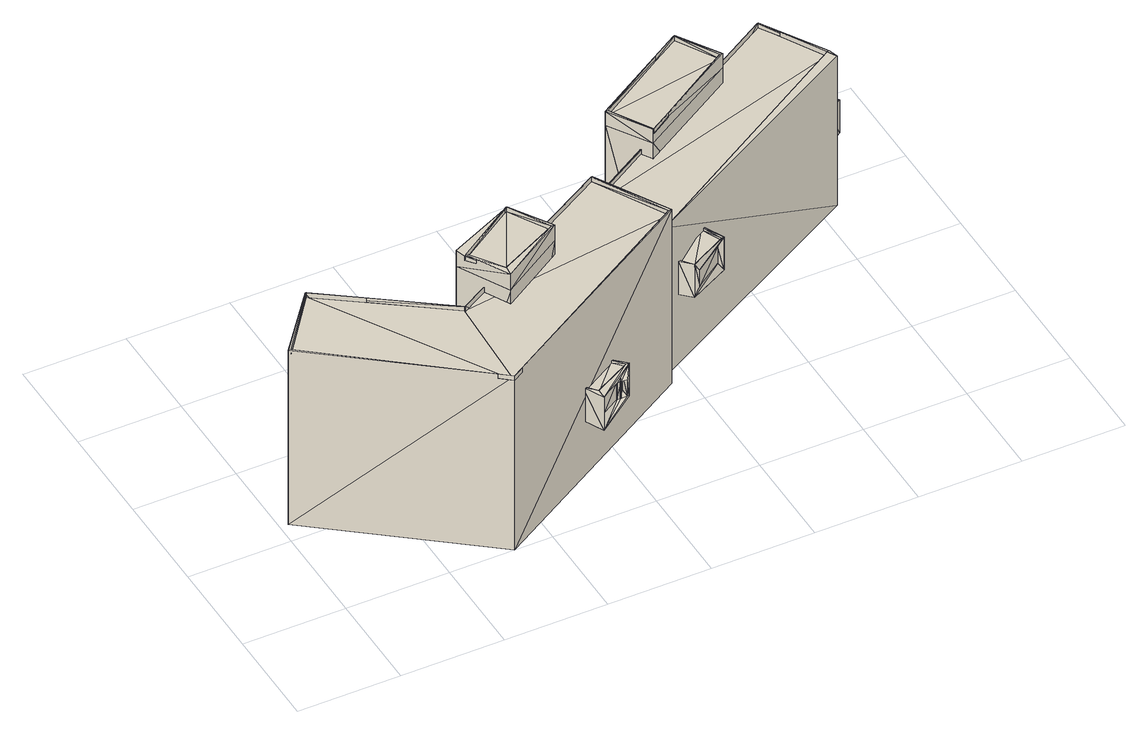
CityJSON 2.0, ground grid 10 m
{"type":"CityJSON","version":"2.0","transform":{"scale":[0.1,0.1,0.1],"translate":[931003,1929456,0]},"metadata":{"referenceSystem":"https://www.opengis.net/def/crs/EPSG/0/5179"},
"CityObjects":{
"building1":{"type":"Building","geometry":[{"type":"MultiSurface","lod":"3","boundaries":[[[0,1,2]],[[3,4,2]],[[5,6,3]],[[4,3,6]],[[7,8,5]],[[6,5,8]],[[9,10,7]],[[8,7,10]],[[1,0,9]],[[10,9,0]],[[2,11,0]],[[12,0,11]],[[4,13,2]],[[11,2,13]],[[6,14,4]],[[13,4,14]],[[8,15,6]],[[14,6,15]],[[10,16,8]],[[15,8,16]],[[0,12,10]],[[16,10,12]],[[5,17,7]],[[18,7,17]],[[12,11,16]],[[14,15,13]],[[13,15,11]],[[11,15,16]],[[3,19,5]],[[17,5,19]],[[9,20,1]],[[21,1,20]],[[1,21,2]],[[22,2,21]],[[2,22,3]],[[19,3,22]],[[7,18,9]],[[20,9,18]],[[23,24,25]],[[26,25,24]],[[27,28,29]],[[30,29,28]],[[31,32,33]],[[34,33,32]],[[32,35,34]],[[30,34,35]],[[35,29,30]],[[33,29,31]],[[36,37,31]],[[32,31,37]],[[37,38,32]],[[35,32,38]],[[38,39,35]],[[29,35,39]],[[39,36,29]],[[31,29,36]],[[39,38,36]],[[37,36,38]],[[40,41,42]],[[43,42,41]],[[44,45,43]],[[42,43,45]],[[46,47,48]],[[49,48,47]],[[41,46,43]],[[48,43,46]],[[47,40,49]],[[42,49,40]],[[50,51,49]],[[48,49,51]],[[51,44,48]],[[43,48,44]],[[45,50,42]],[[49,42,50]],[[52,53,50]],[[51,50,53]],[[53,54,51]],[[44,51,54]],[[54,55,44]],[[45,44,55]],[[55,52,45]],[[50,45,52]],[[25,26,52]],[[53,52,26]],[[26,24,53]],[[54,53,24]],[[24,23,54]],[[55,54,23]],[[23,25,55]],[[52,55,25]],[[28,56,30]],[[34,30,56]],[[17,27,33]],[[29,33,27]],[[57,58,59]],[[60,59,58]],[[61,62,63]],[[64,63,62]],[[63,65,61]],[[66,61,65]],[[67,68,69]],[[70,69,68]],[[66,71,67]],[[68,67,71]],[[65,72,66]],[[71,66,72]],[[69,70,65]],[[72,65,70]],[[68,57,70]],[[59,70,57]],[[71,58,68]],[[57,68,58]],[[72,60,71]],[[58,71,60]],[[70,59,72]],[[60,72,59]],[[73,74,75]],[[76,75,74]],[[75,76,61]],[[62,61,76]],[[63,64,73]],[[74,73,64]],[[75,67,73]],[[69,73,67]],[[61,66,75]],[[67,75,66]],[[73,69,63]],[[65,63,69]],[[56,17,34]],[[33,34,17]],[[77,78,79]],[[80,79,78]],[[81,82,83]],[[84,83,82]],[[85,86,87]],[[88,87,86]],[[89,90,91]],[[92,91,90]],[[93,94,95]],[[96,95,94]],[[97,98,99]],[[100,99,98]],[[101,102,103]],[[104,103,102]],[[105,106,107]],[[108,107,106]],[[21,22,20]],[[56,17,28]],[[28,17,27]],[[27,17,19]],[[17,18,19]],[[19,18,22]],[[22,18,20]],[[41,46,40]],[[47,40,46]],[[76,62,74]],[[64,74,62]],[[109,110,111]],[[112,111,110]],[[111,112,113]],[[114,113,112]],[[113,114,115]],[[116,115,114]],[[109,117,110]],[[118,110,117]],[[115,119,109]],[[117,109,119]],[[116,120,115]],[[119,115,120]],[[117,87,118]],[[88,118,87]],[[119,85,117]],[[87,117,85]],[[120,86,119]],[[85,119,86]],[[109,77,115]],[[77,121,115]],[[121,122,115]],[[122,83,115]],[[111,78,109]],[[77,109,78]],[[113,84,111]],[[84,123,111]],[[123,124,111]],[[124,78,111]],[[115,83,113]],[[84,113,83]],[[81,83,122]],[[80,78,124]],[[121,77,79]],[[123,84,82]],[[124,121,80]],[[79,80,121]],[[123,122,124]],[[121,124,122]],[[82,81,123]],[[122,123,81]],[[80,79,82]],[[81,82,79]],[[125,126,127]],[[128,127,126]],[[127,128,129]],[[130,129,128]],[[129,130,131]],[[132,131,130]],[[133,126,125]],[[131,134,125]],[[132,135,131]],[[134,131,135]],[[125,95,133]],[[96,133,95]],[[134,93,125]],[[95,125,93]],[[135,94,134]],[[93,134,94]],[[125,89,131]],[[91,131,89]],[[127,90,125]],[[89,125,90]],[[129,92,127]],[[90,127,92]],[[131,91,129]],[[92,129,91]],[[136,137,138]],[[139,138,137]],[[138,139,140]],[[141,140,139]],[[140,141,142]],[[143,142,141]],[[136,144,137]],[[145,137,144]],[[142,146,136]],[[144,136,146]],[[143,147,142]],[[146,142,147]],[[144,107,145]],[[108,145,107]],[[146,105,144]],[[107,144,105]],[[147,106,146]],[[105,146,106]],[[136,97,142]],[[97,148,142]],[[148,149,142]],[[149,150,142]],[[138,98,136]],[[97,136,98]],[[140,151,138]],[[151,152,138]],[[152,153,138]],[[153,98,138]],[[142,150,140]],[[151,140,150]],[[101,103,149]],[[150,149,103]],[[100,98,153]],[[150,103,151]],[[104,151,103]],[[148,97,99]],[[104,102,151]],[[152,151,102]],[[153,148,100]],[[99,100,148]],[[152,149,153]],[[148,153,149]],[[102,101,152]],[[149,152,101]],[[100,99,102]],[[101,102,99]]]}]}
},
"vertices":[
[11,120,196],[8,120,196],[163,0,196],[384,130,196],[381,130,196],[344,200,196],[343,200,196],[169,100,196],[168,100,196],[56,180,196],[57,180,196],[163,0,191],[11,120,191],[381,130,191],[343,200,191],[168,100,191],[57,180,191],[344,200,0],[169,100,0],[384,130,0],[56,180,0],[8,120,0],[163,0,0],[420,230,191],[515,290,191],[397,270,191],[492,330,191],[383,140,0],[618,270,0],[383,140,168],[618,270,168],[346,200,168],[578,340,168],[344,200,168],[579,340,168],[615,280,168],[346,200,163],[578,340,163],[615,280,163],[383,140,163],[419,230,0],[518,290,0],[419,230,180],[518,290,180],[518,290,196],[419,230,196],[493,330,0],[394,270,0],[493,330,180],[394,270,180],[394,270,196],[493,330,196],[397,270,196],[492,330,196],[515,290,196],[420,230,196],[579,340,0],[184,130,219],[208,100,219],[245,170,219],[268,130,219],[207,90,206],[207,90,0],[271,130,206],[271,130,0],[271,130,224],[207,90,224],[181,140,224],[184,130,224],[246,170,224],[245,170,224],[208,100,224],[268,130,224],[246,170,206],[246,170,0],[181,140,206],[181,140,0],[628,290,90],[628,290,71],[617,310,90],[617,310,71],[615,310,90],[615,310,71],[611,320,90],[611,320,71],[608,320,95],[594,320,95],[629,290,95],[615,280,95],[411,130,117],[411,130,98],[439,150,117],[439,150,98],[443,150,122],[434,170,122],[406,130,122],[398,140,122],[276,50,90],[276,50,71],[293,60,90],[293,60,71],[297,60,90],[297,60,71],[304,70,90],[304,70,71],[308,70,95],[299,80,95],[271,50,95],[263,60,95],[631,290,98],[616,280,98],[631,290,61],[616,280,61],[608,330,61],[593,320,61],[608,330,98],[593,320,98],[629,290,98],[615,280,98],[608,320,98],[594,320,98],[618,310,90],[616,310,90],[616,310,71],[618,310,71],[406,130,125],[396,140,125],[406,130,88],[396,140,88],[445,150,88],[436,170,88],[445,150,125],[436,170,125],[398,140,125],[443,150,125],[434,170,125],[271,40,98],[261,60,98],[271,40,61],[261,60,61],[311,70,61],[301,80,61],[311,70,98],[301,80,98],[271,50,98],[263,60,98],[308,70,98],[299,80,98],[294,60,90],[298,60,90],[304,60,90],[304,60,71],[298,60,71],[294,60,71]
]}
